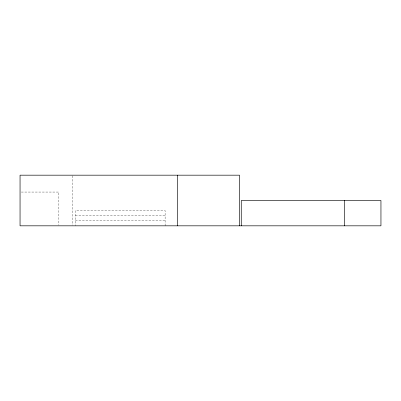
<?xml version="1.0" encoding="UTF-8"?>
<svg xmlns="http://www.w3.org/2000/svg" width="401" height="401" viewBox="0 0 401 401"><rect width="100%" height="100%" fill="white"/><g stroke="black" fill="none" stroke-linecap="round" stroke-linejoin="round"><path stroke-width="0.3" stroke-dasharray="2 1.5" d="M21.303 192.059L58.852 192.059L58.852 225.197M75.363 215.693L165.122 215.693M75.363 220.761L165.122 220.761M165.122 225.823L165.122 210.63L75.363 210.63L75.363 225.823M72.456 175.803L72.456 225.197"/><path stroke-width="0.6" d="M344.589 200.5L344.589 225.823M241.267 225.823L241.267 200.5L380.95 200.5L380.95 225.823L20.05 225.823L20.05 175.177L239.547 175.177L239.547 225.823M177.453 175.177L177.453 225.823"/></g></svg>
